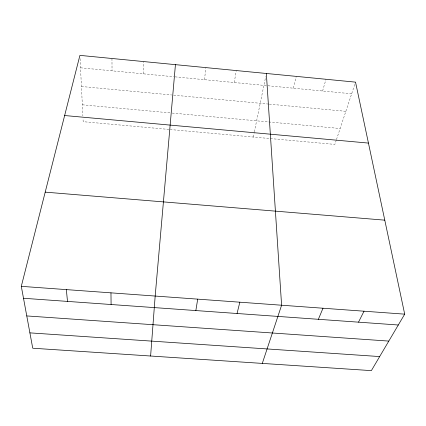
<?xml version="1.0" encoding="UTF-8"?>
<svg xmlns="http://www.w3.org/2000/svg" width="426" height="426" viewBox="0 0 426 426"><rect width="100%" height="100%" fill="white"/><g stroke="black" fill="none" stroke-linecap="round" stroke-linejoin="round"><path stroke-width="0.32" stroke-dasharray="2.13 1.6" d="M143.354 73.826L143.807 61.578M204.464 79.678L205.934 67.612M234.279 82.537L236.238 70.556M253.284 137.039L254.215 132.502M254.349 131.852L265.702 76.611M293.338 88.198L296.262 76.387M322.594 90.999L325.986 79.273M336.29 140.122L334.868 144.398L170.262 129.547M336.492 139.51L355.529 82.138M168.946 129.429L83.166 121.692L83.006 118.444M82.34 104.801L170.267 112.89M172.226 113.071L340.14 128.514M81.441 86.505L171.689 94.977M173.659 95.163L268.705 104.088M269.354 104.146L345.843 111.33M80.519 67.803L173.803 76.744M175.118 76.866L351.663 93.784M80.072 58.644L82.878 115.845M111.963 58.484L112.043 70.822"/><path stroke-width="0.64" d="M150.607 356.019L155.176 296.054L175.437 64.651M195.853 310.559L197.696 299.137M237.048 313.499L239.833 302.194M21.3 286.341L79.907 55.375L355.529 82.138L404.7 314.154L371.365 370.625L32.733 348.218L21.3 286.341L404.7 314.154M262.283 363.41L281.602 305.224L266.346 73.48M318.371 319.298L322.993 308.227M358.506 322.162L364.028 311.204M29.895 332.866L379.667 356.567M26.763 315.927L388.8 341.088M23.505 298.269L398.299 325.001M45.204 192.137L384.779 220.162M64.645 115.531L368.442 143.083M66.344 289.611L67.5 301.411M110.968 292.848L111.095 304.515"/></g></svg>
